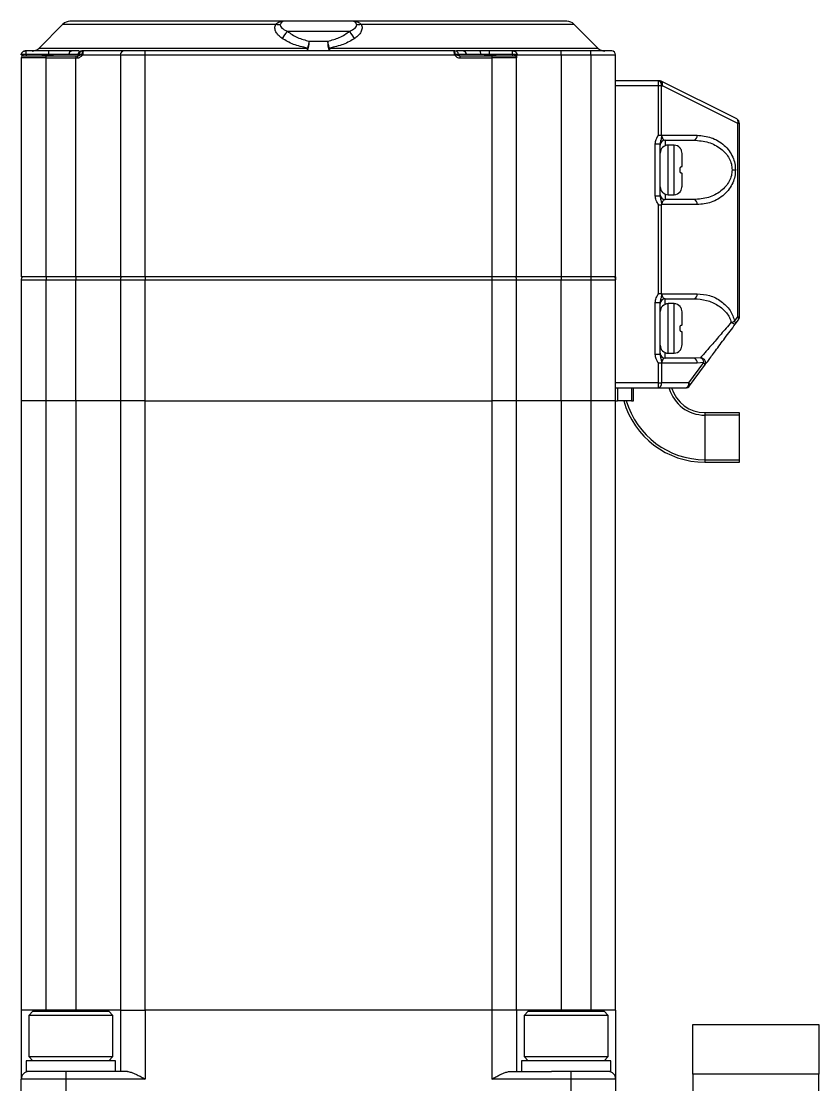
# Model space of a CAD drawing. Header units: millimetres. Extents: x 0 to 279, y 0 to 216.
# Drawn here: x 103.85 to 117.27, y 131.11 to 149 of the extents above; entities that cross this region are included whole.
import ezdxf

# ---------------------------------------------------------------- set-up
doc = ezdxf.new("R2010")
doc.units = ezdxf.units.MM

msp = doc.modelspace()

# ---------------------------------------------------------------- linework, layer by layer
at = {"color": 7, "linetype": 'Continuous', "lineweight": 25}
for p, q in [((104.552, 148.951), (104.15, 148.549)), ((108.258, 149), (104.67, 149)), ((108.255, 149), (108.249, 149)), ((109.443, 149), (108.258, 149)), ((108.325, 148.833), (109.376, 148.833)), ((113.032, 149), (109.443, 149)), ((113.552, 148.549), (113.15, 148.951)), ((108.694, 148.666), (109.008, 148.666)), ((103.906, 148.499), (103.918, 148.5)), ((103.934, 148.5), (103.918, 148.5)), ((103.934, 148.444), (103.934, 148.5)), ((104.309, 148.5), (103.934, 148.5)), ((104.309, 148.5), (104.309, 148.444)), ((104.827, 148.5), (104.695, 148.5)), ((104.891, 148.5), (104.868, 148.5)), ((104.9, 148.5), (104.891, 148.5)), ((105.584, 148.5), (104.9, 148.5)), ((105.934, 148.433), (105.934, 148.5)), ((111.133, 148.5), (105.934, 148.5)), ((111.133, 148.5), (111.133, 148.499)), ((111.144, 148.5), (111.133, 148.5)), ((111.564, 148.5), (111.29, 148.5)), ((111.726, 148.5), (111.564, 148.5)), ((111.726, 148.444), (111.726, 148.5)), ((112.113, 148.5), (111.726, 148.5)), ((112.113, 148.444), (112.113, 148.5)), ((112.128, 148.5), (112.113, 148.5)), ((112.934, 148.5), (112.128, 148.5)), ((112.934, 148.433), (112.934, 148.5)), ((113.434, 148.5), (112.934, 148.5)), ((113.434, 148.433), (113.434, 148.5)), ((104.268, 148.383), (103.851, 148.383)), ((103.851, 148.383), (103.851, 144.7)), ((103.853, 148.444), (103.934, 148.444)), ((103.884, 148.416), (103.891, 148.416)), ((103.891, 148.416), (104.196, 148.416)), ((103.934, 148.444), (103.934, 148.416)), ((103.934, 148.444), (104.309, 148.444)), ((104.196, 148.416), (104.394, 148.416)), ((104.268, 148.383), (104.268, 148.416)), ((104.268, 144.7), (104.268, 148.383)), ((104.268, 148.383), (104.768, 148.383)), ((104.309, 148.444), (104.309, 148.416)), ((104.309, 148.444), (104.651, 148.444)), ((104.394, 148.416), (104.768, 148.416)), ((104.768, 148.416), (104.799, 148.416)), ((104.768, 148.416), (104.768, 148.383)), ((104.768, 144.7), (104.768, 148.383)), ((104.768, 148.383), (104.798, 148.383)), ((104.805, 148.444), (104.825, 148.444)), ((104.825, 148.444), (104.877, 148.444)), ((104.882, 148.433), (105.518, 148.433)), ((105.518, 148.433), (105.934, 148.433)), ((105.518, 148.433), (105.518, 144.7)), ((105.934, 148.433), (111.141, 148.433)), ((105.934, 144.7), (105.934, 148.433)), ((111.141, 148.433), (111.15, 148.441)), ((111.145, 148.444), (111.21, 148.444)), ((111.21, 148.444), (111.339, 148.444)), ((111.231, 148.416), (111.231, 148.383)), ((111.231, 148.416), (111.641, 148.416)), ((111.231, 148.383), (111.768, 148.383)), ((111.582, 148.444), (111.726, 148.444)), ((111.641, 148.416), (111.839, 148.416)), ((111.726, 148.416), (111.726, 148.444)), ((111.726, 148.444), (112.113, 148.444)), ((111.768, 148.416), (111.768, 148.383)), ((111.768, 148.383), (111.768, 144.7)), ((112.184, 148.383), (111.768, 148.383)), ((111.839, 148.416), (112.144, 148.416)), ((112.113, 148.444), (112.19, 148.444)), ((112.113, 148.444), (112.113, 148.416)), ((112.144, 148.416), (112.151, 148.416)), ((112.184, 144.7), (112.184, 148.383)), ((112.184, 148.383), (112.185, 148.383)), ((112.193, 148.433), (112.934, 148.433)), ((112.934, 148.433), (112.934, 144.7)), ((112.934, 148.433), (113.434, 148.433)), ((113.434, 148.433), (113.851, 148.433)), ((113.434, 148.433), (113.434, 144.7)), ((113.851, 144.7), (113.851, 148.433)), ((114.569, 148), (113.851, 148)), ((114.569, 147.916), (114.569, 148)), ((114.581, 148), (114.569, 148)), ((115.888, 147.356), (114.619, 147.991)), ((114.569, 147.916), (113.851, 147.916)), ((114.569, 147.084), (114.569, 147.916)), ((114.625, 147.916), (114.569, 147.916)), ((114.625, 147.087), (114.625, 147.916)), ((114.625, 147.916), (114.637, 147.916)), ((115.907, 147.282), (114.637, 147.916)), ((115.907, 144.027), (115.907, 147.282)), ((115.934, 147.282), (115.907, 147.282)), ((115.934, 144.027), (115.934, 147.282)), ((114.627, 147.085), (114.628, 147.083)), ((114.628, 147.083), (115.222, 147.083)), ((114.518, 146.064), (114.518, 146.936)), ((114.518, 146.936), (114.601, 146.936)), ((114.601, 146.064), (114.601, 146.936)), ((114.684, 147), (115.166, 147)), ((114.834, 146.916), (114.734, 146.916)), ((114.937, 146.867), (114.938, 146.867)), ((114.968, 146.558), (114.968, 146.777)), ((114.937, 146.475), (114.937, 146.525)), ((115.81, 146.5), (115.866, 146.5)), ((114.968, 146.222), (114.968, 146.441)), ((114.518, 146.064), (114.601, 146.064)), ((115.166, 146), (114.684, 146)), ((114.734, 146.083), (114.834, 146.083)), ((114.938, 146.132), (114.937, 146.132)), ((114.569, 144.417), (114.569, 145.916)), ((114.625, 144.42), (114.625, 145.913)), ((115.222, 145.916), (114.627, 145.916)), ((104.268, 144.7), (103.851, 144.7)), ((103.851, 144.65), (104.268, 144.65)), ((103.851, 144.65), (103.851, 142.616)), ((104.768, 144.7), (104.268, 144.7)), ((104.268, 144.7), (104.268, 144.65)), ((104.268, 144.65), (104.768, 144.65)), ((104.268, 142.616), (104.268, 144.65)), ((105.518, 144.7), (104.768, 144.7)), ((104.768, 144.7), (104.768, 144.65)), ((104.768, 144.65), (105.518, 144.65)), ((104.768, 142.616), (104.768, 144.65)), ((105.934, 144.7), (105.518, 144.7)), ((105.518, 144.65), (105.934, 144.65)), ((105.518, 144.65), (105.518, 142.616)), ((111.768, 144.7), (105.934, 144.7)), ((105.934, 144.7), (105.934, 144.65)), ((105.934, 142.616), (105.934, 144.65)), ((105.934, 144.65), (111.768, 144.65)), ((112.184, 144.7), (111.768, 144.7)), ((111.768, 144.7), (111.768, 144.65)), ((111.768, 144.65), (111.768, 142.616)), ((111.768, 144.65), (112.184, 144.65)), ((112.934, 144.7), (112.184, 144.7)), ((112.184, 142.616), (112.184, 144.65)), ((112.184, 144.65), (112.934, 144.65)), ((113.434, 144.7), (112.934, 144.7)), ((112.934, 144.7), (112.934, 144.65)), ((112.934, 142.616), (112.934, 144.65)), ((112.934, 144.65), (113.434, 144.65)), ((113.851, 144.7), (113.434, 144.7)), ((113.434, 144.7), (113.434, 144.65)), ((113.434, 144.65), (113.434, 142.616)), ((113.434, 144.65), (113.851, 144.65)), ((113.851, 144.7), (113.851, 144.65)), ((113.851, 142.616), (113.851, 144.65)), ((114.627, 144.419), (114.628, 144.416)), ((114.628, 144.416), (115.222, 144.416)), ((114.518, 143.397), (114.518, 144.269)), ((114.518, 144.269), (114.601, 144.269)), ((114.601, 143.397), (114.601, 144.269)), ((114.684, 144.333), (115.166, 144.333)), ((114.834, 144.25), (114.734, 144.25)), ((114.937, 144.2), (114.938, 144.201)), ((114.968, 143.891), (114.968, 144.11)), ((115.852, 143.954), (115.907, 144.027)), ((115.907, 144.027), (115.934, 144.027)), ((114.937, 143.808), (114.937, 143.858)), ((115.863, 143.904), (115.918, 143.978)), ((114.968, 143.556), (114.968, 143.775)), ((114.938, 143.466), (114.937, 143.466)), ((114.601, 143.397), (114.518, 143.397)), ((115.166, 143.333), (114.684, 143.333)), ((114.734, 143.416), (114.834, 143.416)), ((115.28, 143.341), (115.166, 143.333)), ((114.569, 142.916), (114.569, 143.249)), ((114.625, 143.246), (114.625, 142.916)), ((115.222, 143.25), (114.627, 143.249)), ((115.082, 142.916), (115.336, 143.259)), ((115.093, 142.867), (115.347, 143.209)), ((115.336, 143.259), (115.222, 143.25)), ((114.569, 142.916), (113.851, 142.916)), ((113.851, 142.833), (114.569, 142.833)), ((114.151, 142.616), (114.151, 142.833)), ((114.569, 142.916), (114.625, 142.916)), ((114.569, 142.833), (114.569, 142.916)), ((114.569, 142.833), (115.026, 142.833)), ((115.082, 142.916), (114.625, 142.916)), ((103.851, 142.616), (103.851, 132.366)), ((104.268, 142.616), (103.851, 142.616)), ((104.268, 132.366), (104.268, 142.616)), ((104.768, 142.616), (104.268, 142.616)), ((104.768, 142.616), (104.768, 132.366)), ((105.518, 142.616), (104.768, 142.616)), ((105.518, 142.616), (105.518, 132.366)), ((105.934, 142.616), (105.518, 142.616)), ((105.934, 132.366), (105.934, 142.616)), ((105.934, 142.616), (111.768, 142.616)), ((111.768, 142.616), (111.768, 132.366)), ((112.184, 142.616), (111.768, 142.616)), ((112.184, 132.366), (112.184, 142.616)), ((112.934, 142.616), (112.184, 142.616)), ((112.934, 142.616), (112.934, 132.366)), ((113.434, 142.616), (112.934, 142.616)), ((113.434, 142.616), (113.434, 132.366)), ((113.851, 142.616), (113.434, 142.616)), ((113.851, 132.366), (113.851, 142.616)), ((113.851, 142.616), (113.884, 142.616)), ((114.118, 142.616), (113.884, 142.616)), ((114.118, 142.616), (114.151, 142.616)), ((115.934, 142.416), (115.351, 142.416)), ((115.934, 142.375), (115.934, 142.416)), ((115.934, 142.375), (115.351, 142.375)), ((115.934, 142), (115.934, 142.375)), ((115.934, 141.625), (115.934, 142)), ((115.351, 141.625), (115.934, 141.625)), ((115.351, 141.583), (115.934, 141.583)), ((115.934, 141.583), (115.934, 141.625)), ((104.268, 132.366), (103.851, 132.366)), ((103.851, 132.366), (103.851, 131.208)), ((104.047, 132.35), (103.976, 132.279)), ((103.976, 132.279), (103.976, 131.587)), ((105.393, 132.279), (103.976, 132.279)), ((104.047, 132.35), (105.322, 132.35)), ((104.768, 132.366), (104.268, 132.366)), ((105.518, 132.366), (104.768, 132.366)), ((105.393, 132.279), (105.322, 132.35)), ((105.393, 131.587), (105.393, 132.279)), ((105.518, 132.366), (105.934, 132.366)), ((105.518, 132.366), (105.518, 131.333)), ((111.768, 132.366), (105.934, 132.366)), ((105.934, 132.366), (105.934, 131.208)), ((112.184, 132.366), (111.768, 132.366)), ((111.768, 132.366), (111.768, 131.208)), ((112.934, 132.366), (112.184, 132.366)), ((112.184, 132.366), (112.184, 131.333)), ((112.38, 132.35), (112.309, 132.279)), ((112.309, 132.279), (112.309, 131.587)), ((113.726, 132.279), (112.309, 132.279)), ((112.38, 132.35), (113.655, 132.35)), ((113.434, 132.366), (112.934, 132.366)), ((113.851, 132.366), (113.434, 132.366)), ((113.726, 132.279), (113.655, 132.35)), ((113.726, 131.587), (113.726, 132.279)), ((113.851, 132.366), (113.851, 131.208)), ((115.151, 132.125), (117.268, 132.125)), ((115.151, 131.291), (115.151, 132.125)), ((117.268, 132.125), (117.268, 131.291)), ((103.934, 131.516), (103.934, 131.333)), ((104.332, 131.516), (103.934, 131.516)), ((103.976, 131.587), (104.047, 131.516)), ((103.976, 131.587), (105.393, 131.587)), ((105.434, 131.516), (104.332, 131.516)), ((105.322, 131.516), (105.393, 131.587)), ((105.434, 131.333), (105.434, 131.516)), ((112.268, 131.516), (112.268, 131.333)), ((112.831, 131.516), (112.268, 131.516)), ((112.309, 131.587), (112.38, 131.516)), ((112.309, 131.587), (113.726, 131.587)), ((113.768, 131.516), (112.831, 131.516)), ((113.655, 131.516), (113.726, 131.587)), ((113.768, 131.333), (113.768, 131.516)), ((104.332, 131.333), (103.934, 131.333)), ((104.931, 131.333), (104.332, 131.333)), ((104.601, 131.333), (104.601, 131.208)), ((105.637, 131.333), (104.931, 131.333)), ((112.065, 131.333), (112.771, 131.333)), ((112.831, 131.333), (112.771, 131.333)), ((113.768, 131.333), (112.831, 131.333)), ((113.101, 131.208), (113.101, 131.333)), ((103.851, 130.658), (103.851, 131.208)), ((104.601, 131.208), (103.851, 131.208)), ((104.601, 131.208), (104.601, 130.658)), ((105.934, 131.208), (104.601, 131.208)), ((113.101, 131.208), (111.768, 131.208)), ((113.101, 130.658), (113.101, 131.208)), ((113.851, 131.208), (113.101, 131.208)), ((113.851, 131.208), (113.851, 130.658)), ((115.151, 131.291), (115.151, 127.125)), ((117.268, 131.291), (115.151, 131.291)), ((117.268, 127.125), (117.268, 131.291))]:
    msp.add_line(p, q, dxfattribs=at)
at = {"color": 8, "linetype": 'Continuous', "lineweight": 25}
for p, q in [((104.552, 148.951), (108.134, 148.951)), ((109.568, 148.951), (113.15, 148.951)), ((104.15, 148.549), (108.667, 148.549)), ((109.035, 148.549), (113.552, 148.549)), ((114.684, 147), (114.684, 146.907)), ((114.734, 146.083), (114.734, 146.916)), ((114.834, 146.083), (114.834, 146.916)), ((114.684, 146.093), (114.684, 146)), ((114.684, 144.24), (114.684, 144.333)), ((114.734, 143.416), (114.734, 144.25)), ((114.834, 143.416), (114.834, 144.25)), ((114.684, 143.333), (114.684, 143.426)), ((113.884, 142.833), (113.884, 142.616)), ((114.118, 142.833), (114.118, 142.616)), ((115.351, 142.416), (115.351, 142.375)), ((115.351, 142.375), (115.351, 142)), ((115.351, 142), (115.351, 141.625)), ((115.351, 141.625), (115.351, 141.583)), ((104.268, 132.366), (104.268, 132.35)), ((104.768, 132.35), (104.768, 132.366)), ((113.434, 132.366), (113.434, 132.35))]:
    msp.add_line(p, q, dxfattribs=at)
at = {"color": 7, "linetype": 'Continuous', "lineweight": 25, "flags": 128}
msp.add_lwpolyline([(111.582, 148.444), (111.582, 148.456), (111.58, 148.466), (111.578, 148.476), (111.576, 148.484), (111.573, 148.491), (111.57, 148.496), (111.567, 148.499), (111.564, 148.5)], dxfattribs=at)
at = {"color": 7, "linetype": 'Continuous', "lineweight": 25}
for centre, radius, start, end in [((104.67, 148.833), 0.167, 90, 135), ((108.172, 149.108), 0.161, 256.2791, 283.7209), ((108.063, 148.939), 0.282, 307.7329, 338.0686), ((109.638, 148.939), 0.282, 201.9314, 232.2671), ((109.529, 149.108), 0.161, 256.2791, 283.7209), ((113.032, 148.833), 0.167, 45, 90), ((108.449, 148.626), 0.247, 329.2638, 9.3435), ((109.253, 148.626), 0.247, 170.6565, 210.7362), ((104.032, 148.666), 0.167, 270, 315), ((104.706, 148.446), 0.0546, 101.6388, 182.1935), ((104.869, 148.435), 0.0649, 90.9241, 171.7622), ((104.891, 148.433), 0.0667, 90, 170.4059), ((105.584, 148.433), 0.0667, 90, 180), ((108.479, 148.542), 0.188, 347.1092, 2.0796), ((109.223, 148.542), 0.188, 177.9204, 192.8908), ((111.144, 148.433), 0.0667, 9.5941, 90), ((111.282, 148.443), 0.0569, 0.8024, 82.3122), ((113.67, 148.666), 0.167, 225, 270), ((113.784, 148.433), 0.0667, 0, 90), ((103.867, 148.433), 0.0163, 148.7523, 179.5032), ((103.884, 148.383), 0.0333, 100.0422, 180), ((103.852, 148.442), 0.00222, 78.2557, 101.7429), ((104.793, 148.45), 0.0333, 270, 350.4059), ((105.006, 148.391), 0.208, 173.0983, 182.2906), ((105.07, 148.644), 0.283, 225.676, 228.1451), ((104.881, 148.261), 0.183, 88.803, 91.197), ((111.142, 148.249), 0.195, 88.8772, 91.1225), ((111.243, 148.45), 0.0333, 189.5941, 270), ((112.151, 148.383), 0.0333, 0, 79.9578), ((112.174, 148.43), 0.0189, 10.7539, 38.887), ((112.191, 148.43), 0.0143, 85.6432, 94.3568), ((114.552, 147.928), 0.0739, 351.0937, 76.6705), ((114.564, 147.928), 0.0739, 351.0937, 76.6705), ((114.581, 147.916), 0.0833, 63.4349, 90), ((115.851, 147.282), 0.0833, 0, 63.4349), ((115.149, 147.072), 0.0739, 283.3295, 8.9063), ((114.684, 146.916), 0.0833, 90, 180), ((114.734, 146.783), 0.133, 90, 180), ((114.834, 146.783), 0.133, 39.1871, 90), ((114.734, 146.216), 0.133, 180, 270), ((114.684, 146.083), 0.0833, 180, 270), ((114.834, 146.216), 0.133, 270, 320.8131), ((115.149, 145.928), 0.0739, 351.0937, 76.6705), ((103.951, 144.65), 0.1, 150, 180), ((105.618, 144.65), 0.1, 150, 180), ((112.084, 144.65), 0.1, 0, 30), ((113.751, 144.65), 0.1, 0, 30), ((115.149, 144.405), 0.0739, 283.3295, 8.9063), ((114.684, 144.25), 0.0833, 90, 180), ((114.734, 144.116), 0.133, 90, 180), ((114.834, 144.116), 0.133, 39.1871, 90), ((115.851, 144.027), 0.0833, 323.3929, 360), ((114.734, 143.55), 0.133, 180, 270), ((114.834, 143.55), 0.133, 270, 320.8131), ((114.684, 143.416), 0.0833, 180, 270), ((115.149, 143.261), 0.0739, 351.0937, 76.6705), ((114.552, 142.905), 0.0739, 283.3295, 8.9063), ((115.351, 143), 0.625, 196.3889, 270), ((115.351, 143), 0.583, 196.6261, 270), ((115.009, 142.905), 0.0739, 283.3295, 8.9063), ((115.026, 142.916), 0.0833, 270, 323.3929), ((115.351, 143), 1.417, 195.6993, 270), ((115.351, 143), 1.375, 196.1879, 270), ((103.976, 131.208), 0.125, 90, 180), ((113.726, 131.208), 0.125, 0, 90)]:
    msp.add_arc(centre, radius, start, end, dxfattribs=at)
at = {"color": 8, "linetype": 'Continuous', "lineweight": 25}
msp.add_arc((112.152, 148.383), 0.0333, 359.9804, 77.1396, dxfattribs=at)
at = {"color": 7, "linetype": 'Continuous', "lineweight": 25}
for points, knots in [([(108.236, 148.715), (108.215, 148.732), (108.174, 148.763), (108.132, 148.82), (108.116, 148.873), (108.119, 148.918), (108.129, 148.94), (108.134, 148.951)], [0, 0, 0, 0, 0.260979, 0.499861, 0.750194, 0.878746, 1, 1, 1, 1]), ([(108.134, 148.951), (108.152, 148.965), (108.189, 148.995), (108.235, 148.998), (108.258, 149)], [0, 0, 0, 0, 0.480833, 1, 1, 1, 1]), ([(108.211, 148.951), (108.209, 148.946), (108.206, 148.934), (108.213, 148.911), (108.243, 148.872), (108.292, 148.849), (108.325, 148.833)], [0, 0, 0, 0, 0.097616, 0.214511, 0.460745, 1, 1, 1, 1]), ([(108.258, 149), (108.25, 148.998), (108.233, 148.995), (108.218, 148.965), (108.211, 148.951)], [0, 0, 0, 0, 0.516283, 1, 1, 1, 1]), ([(108.325, 148.833), (108.381, 148.794), (108.486, 148.719), (108.627, 148.683), (108.694, 148.666)], [0, 0, 0, 0, 0.52405, 1, 1, 1, 1]), ([(109.008, 148.666), (109.075, 148.683), (109.216, 148.719), (109.321, 148.794), (109.376, 148.833)], [0, 0, 0, 0, 0.47595, 1, 1, 1, 1]), ([(109.376, 148.833), (109.41, 148.849), (109.458, 148.871), (109.489, 148.911), (109.495, 148.934), (109.493, 148.946), (109.491, 148.951)], [0, 0, 0, 0, 0.537778, 0.784243, 0.901855, 1, 1, 1, 1]), ([(109.491, 148.951), (109.484, 148.965), (109.469, 148.995), (109.452, 148.998), (109.443, 149)], [0, 0, 0, 0, 0.483717, 1, 1, 1, 1]), ([(109.443, 149), (109.467, 148.998), (109.513, 148.995), (109.55, 148.965), (109.568, 148.951)], [0, 0, 0, 0, 0.519167, 1, 1, 1, 1]), ([(109.568, 148.951), (109.573, 148.94), (109.583, 148.918), (109.586, 148.872), (109.569, 148.819), (109.527, 148.762), (109.487, 148.731), (109.466, 148.715)], [0, 0, 0, 0, 0.122233, 0.252767, 0.503672, 0.740978, 1, 1, 1, 1]), ([(108.667, 148.549), (108.585, 148.566), (108.423, 148.602), (108.298, 148.677), (108.236, 148.715)], [0, 0, 0, 0, 0.499327, 1, 1, 1, 1]), ([(109.466, 148.715), (109.403, 148.677), (109.279, 148.602), (109.116, 148.566), (109.035, 148.549)], [0, 0, 0, 0, 0.500493, 1, 1, 1, 1]), ([(103.852, 148.444), (103.854, 148.452), (103.858, 148.468), (103.875, 148.486), (103.895, 148.498), (103.91, 148.499), (103.918, 148.5)], [0, 0, 0, 0, 0.259845, 0.513049, 0.759726, 1, 1, 1, 1]), ([(103.918, 148.5), (103.912, 148.499), (103.901, 148.499), (103.881, 148.49), (103.866, 148.476), (103.856, 148.46), (103.854, 148.449), (103.853, 148.444)], [0, 0, 0, 0, 0.168775, 0.391842, 0.668391, 0.827478, 1, 1, 1, 1]), ([(104.695, 148.5), (104.667, 148.5), (104.635, 148.5), (104.575, 148.5), (104.479, 148.5), (104.38, 148.5), (104.309, 148.5)], [0, 0, 0, 0, 0.25043, 0.292267, 0.501113, 1, 1, 1, 1]), ([(104.877, 148.444), (104.877, 148.449), (104.878, 148.46), (104.881, 148.476), (104.886, 148.49), (104.892, 148.499), (104.897, 148.499), (104.9, 148.5)], [0, 0, 0, 0, 0.172111, 0.330905, 0.607231, 0.830539, 1, 1, 1, 1]), ([(104.9, 148.5), (104.898, 148.499), (104.894, 148.497), (104.889, 148.485), (104.886, 148.467), (104.885, 148.452), (104.884, 148.444)], [0, 0, 0, 0, 0.245647, 0.494096, 0.745504, 1, 1, 1, 1]), ([(105.934, 148.5), (105.89, 148.5), (105.822, 148.5), (105.741, 148.5), (105.703, 148.5), (105.686, 148.5), (105.684, 148.5), (105.651, 148.5), (105.613, 148.5), (105.594, 148.5), (105.588, 148.5), (105.585, 148.5), (105.585, 148.5), (105.584, 148.5)], [0, 0, 0, 0, 0.239396, 0.369568, 0.499903, 0.500532, 0.505193, 0.517877, 0.759375, 0.879575, 0.885602, 0.93951, 1, 1, 1, 1]), ([(111.138, 148.444), (111.138, 148.452), (111.137, 148.468), (111.136, 148.486), (111.135, 148.498), (111.134, 148.499), (111.133, 148.5)], [0, 0, 0, 0, 0.259845, 0.513049, 0.759726, 1, 1, 1, 1]), ([(111.133, 148.5), (111.134, 148.499), (111.137, 148.499), (111.141, 148.49), (111.143, 148.476), (111.145, 148.46), (111.145, 148.449), (111.145, 148.444)], [0, 0, 0, 0, 0.168775, 0.391842, 0.668391, 0.827478, 1, 1, 1, 1]), ([(111.29, 148.5), (111.268, 148.5), (111.242, 148.5), (111.207, 148.5), (111.182, 148.5), (111.176, 148.5), (111.173, 148.5)], [0, 0, 0, 0, 0.41102, 0.479686, 0.822458, 1, 1, 1, 1]), ([(112.19, 148.444), (112.189, 148.449), (112.187, 148.46), (112.177, 148.476), (112.163, 148.49), (112.144, 148.499), (112.133, 148.499), (112.128, 148.5)], [0, 0, 0, 0, 0.172111, 0.330905, 0.607231, 0.830539, 1, 1, 1, 1]), ([(112.128, 148.5), (112.136, 148.499), (112.151, 148.497), (112.171, 148.485), (112.186, 148.467), (112.19, 148.452), (112.192, 148.444)], [0, 0, 0, 0, 0.245647, 0.494096, 0.745504, 1, 1, 1, 1]), ([(113.784, 148.5), (113.78, 148.5), (113.772, 148.5), (113.729, 148.5), (113.699, 148.5), (113.681, 148.5), (113.679, 148.5), (113.645, 148.5), (113.585, 148.5), (113.52, 148.5), (113.488, 148.5), (113.466, 148.5), (113.445, 148.5), (113.434, 148.5)], [0, 0, 0, 0, 0.239396, 0.369568, 0.499903, 0.500532, 0.505193, 0.517877, 0.759375, 0.879575, 0.885602, 0.93951, 1, 1, 1, 1]), ([(103.851, 148.433), (103.851, 148.435), (103.851, 148.439), (103.852, 148.442), (103.852, 148.444)], [0, 0, 0, 0, 0.53686, 1, 1, 1, 1]), ([(103.853, 148.441), (103.853, 148.442), (103.853, 148.442), (103.853, 148.443), (103.853, 148.444), (103.853, 148.444), (103.853, 148.444), (103.853, 148.444)], [0, 0, 0, 0, 0.672578, 0.86906, 0.939725, 0.97061, 1, 1, 1, 1]), ([(103.884, 148.416), (103.879, 148.419), (103.868, 148.424), (103.859, 148.435), (103.853, 148.441)], [0, 0, 0, 0, 0.42174, 1, 1, 1, 1]), ([(103.891, 148.416), (103.89, 148.416), (103.886, 148.416), (103.883, 148.416), (103.88, 148.416), (103.879, 148.416), (103.878, 148.416)], [0, 0, 0, 0, 0.248691, 0.497896, 0.748679, 1, 1, 1, 1]), ([(104.268, 148.416), (104.256, 148.416), (104.231, 148.416), (104.208, 148.416), (104.196, 148.416)], [0, 0, 0, 0, 0.497885, 1, 1, 1, 1]), ([(104.394, 148.416), (104.383, 148.416), (104.361, 148.416), (104.332, 148.416), (104.301, 148.416), (104.281, 148.416), (104.268, 148.416)], [0, 0, 0, 0, 0.2633808, 0.5286302, 0.6709189, 1, 1, 1, 1]), ([(104.651, 148.444), (104.686, 148.444), (104.754, 148.445), (104.788, 148.444), (104.805, 148.444)], [0, 0, 0, 0, 0.501698, 1, 1, 1, 1]), ([(104.798, 148.383), (104.806, 148.384), (104.822, 148.386), (104.853, 148.402), (104.87, 148.421), (104.882, 148.433)], [0, 0, 0, 0, 0.237548, 0.495781, 1, 1, 1, 1]), ([(104.873, 148.441), (104.859, 148.435), (104.835, 148.424), (104.81, 148.419), (104.799, 148.416)], [0, 0, 0, 0, 0.584354, 1, 1, 1, 1]), ([(104.877, 148.444), (104.877, 148.444), (104.877, 148.444), (104.877, 148.444), (104.876, 148.443), (104.875, 148.442), (104.874, 148.442), (104.873, 148.441)], [0, 0, 0, 0, 0.030062, 0.06157, 0.133203, 0.330332, 1, 1, 1, 1]), ([(104.884, 148.444), (104.884, 148.442), (104.884, 148.439), (104.882, 148.435), (104.882, 148.433)], [0, 0, 0, 0, 0.464864, 1, 1, 1, 1]), ([(111.141, 148.433), (111.14, 148.435), (111.138, 148.439), (111.138, 148.442), (111.138, 148.444)], [0, 0, 0, 0, 0.53686, 1, 1, 1, 1]), ([(111.141, 148.433), (111.153, 148.42), (111.172, 148.401), (111.205, 148.385), (111.223, 148.384), (111.231, 148.383)], [0, 0, 0, 0, 0.499643, 0.758209, 1, 1, 1, 1]), ([(111.15, 148.441), (111.149, 148.442), (111.147, 148.442), (111.146, 148.443), (111.145, 148.444), (111.145, 148.444), (111.145, 148.444), (111.145, 148.444)], [0, 0, 0, 0, 0.672578, 0.86906, 0.939725, 0.97061, 1, 1, 1, 1]), ([(111.231, 148.416), (111.22, 148.419), (111.192, 148.424), (111.165, 148.435), (111.15, 148.441)], [0, 0, 0, 0, 0.42174, 1, 1, 1, 1]), ([(111.339, 148.444), (111.374, 148.444), (111.444, 148.445), (111.536, 148.444), (111.582, 148.444)], [0, 0, 0, 0, 0.5016976, 1, 1, 1, 1]), ([(111.768, 148.416), (111.761, 148.416), (111.747, 148.416), (111.722, 148.416), (111.693, 148.416), (111.664, 148.416), (111.647, 148.416), (111.641, 148.416)], [0, 0, 0, 0, 0.164416, 0.32912, 0.592279, 0.856682, 1, 1, 1, 1]), ([(111.839, 148.416), (111.833, 148.416), (111.822, 148.416), (111.804, 148.416), (111.786, 148.416), (111.774, 148.416), (111.768, 148.416)], [0, 0, 0, 0, 0.2486906, 0.4978955, 0.7486791, 1, 1, 1, 1]), ([(112.157, 148.416), (112.156, 148.416), (112.155, 148.416), (112.152, 148.416), (112.149, 148.416), (112.146, 148.416), (112.144, 148.416)], [0, 0, 0, 0, 0.24868, 0.497885, 0.748678, 1, 1, 1, 1]), ([(112.189, 148.441), (112.182, 148.435), (112.169, 148.424), (112.157, 148.419), (112.152, 148.416)], [0, 0, 0, 0, 0.584354, 1, 1, 1, 1]), ([(112.185, 148.383), (112.185, 148.384), (112.186, 148.386), (112.189, 148.402), (112.191, 148.421), (112.193, 148.433)], [0, 0, 0, 0, 0.237548, 0.495781, 1, 1, 1, 1]), ([(112.19, 148.444), (112.19, 148.444), (112.19, 148.444), (112.19, 148.444), (112.19, 148.443), (112.19, 148.442), (112.189, 148.442), (112.189, 148.441)], [0, 0, 0, 0, 0.030062, 0.06157, 0.133203, 0.330332, 1, 1, 1, 1]), ([(112.192, 148.444), (112.193, 148.442), (112.193, 148.439), (112.193, 148.435), (112.193, 148.433)], [0, 0, 0, 0, 0.464864, 1, 1, 1, 1]), ([(114.518, 146.936), (114.521, 146.962), (114.525, 147.002), (114.545, 147.039), (114.555, 147.056), (114.561, 147.066), (114.566, 147.075), (114.568, 147.081), (114.569, 147.083), (114.569, 147.084), (114.569, 147.084)], [0, 0, 0, 0, 0.4977053, 0.7486419, 0.791452, 0.8744872, 0.9589194, 0.9846182, 0.9935171, 1, 1, 1, 1]), ([(114.569, 147.084), (114.577, 147.084), (114.59, 147.085), (114.609, 147.086), (114.619, 147.086), (114.625, 147.087)], [0, 0, 0, 0, 0.388333, 0.666405, 1, 1, 1, 1]), ([(114.601, 146.936), (114.603, 146.952), (114.606, 146.978), (114.617, 147.007), (114.622, 147.027), (114.625, 147.041), (114.626, 147.051), (114.626, 147.06), (114.627, 147.071), (114.627, 147.08), (114.627, 147.085)], [0, 0, 0, 0, 0.307849, 0.502148, 0.631496, 0.72346, 0.792873, 0.849044, 0.895291, 1, 1, 1, 1]), ([(114.627, 147.085), (114.626, 147.086), (114.626, 147.086), (114.625, 147.086), (114.625, 147.087)], [0, 0, 0, 0, 0.502367, 1, 1, 1, 1]), ([(114.628, 147.083), (114.628, 147.078), (114.629, 147.067), (114.632, 147.051), (114.638, 147.036), (114.648, 147.018), (114.664, 147.003), (114.677, 147.001), (114.684, 147)], [0, 0, 0, 0, 0.076549, 0.162094, 0.266711, 0.394253, 0.691287, 1, 1, 1, 1]), ([(115.222, 147.083), (115.302, 147.075), (115.462, 147.06), (115.645, 146.953), (115.761, 146.826), (115.822, 146.721), (115.859, 146.611), (115.864, 146.536), (115.866, 146.5)], [0, 0, 0, 0, 0.280849, 0.561262, 0.6888, 0.803768, 0.906667, 1, 1, 1, 1]), ([(114.952, 146.841), (114.95, 146.845), (114.946, 146.852), (114.941, 146.86), (114.938, 146.865), (114.937, 146.867), (114.937, 146.867), (114.937, 146.867)], [0, 0, 0, 0, 0.263985, 0.534644, 0.746417, 0.959329, 1, 1, 1, 1]), ([(115.166, 147), (115.249, 146.993), (115.408, 146.98), (115.59, 146.887), (115.702, 146.783), (115.763, 146.696), (115.802, 146.601), (115.808, 146.533), (115.81, 146.5)], [0, 0, 0, 0, 0.3008, 0.574369, 0.697993, 0.805266, 0.906045, 1, 1, 1, 1]), ([(114.968, 146.777), (114.966, 146.793), (114.964, 146.815), (114.955, 146.835), (114.952, 146.841)], [0, 0, 0, 0, 0.690741, 1, 1, 1, 1]), ([(114.937, 146.525), (114.937, 146.528), (114.937, 146.533), (114.939, 146.541), (114.943, 146.548), (114.947, 146.552), (114.951, 146.554), (114.952, 146.554)], [0, 0, 0, 0, 0.183605, 0.366771, 0.567122, 0.802223, 1, 1, 1, 1]), ([(114.952, 146.554), (114.958, 146.556), (114.966, 146.558), (114.967, 146.558), (114.968, 146.558)], [0, 0, 0, 0, 0.6908084, 1, 1, 1, 1]), ([(115.81, 146.5), (115.808, 146.467), (115.802, 146.399), (115.763, 146.304), (115.702, 146.217), (115.59, 146.112), (115.408, 146.02), (115.249, 146.007), (115.166, 146)], [0, 0, 0, 0, 0.093953, 0.194734, 0.302001, 0.425631, 0.6992, 1, 1, 1, 1]), ([(115.866, 146.5), (115.864, 146.463), (115.859, 146.388), (115.822, 146.277), (115.762, 146.173), (115.645, 146.047), (115.462, 145.939), (115.302, 145.924), (115.222, 145.916)], [0, 0, 0, 0, 0.09612, 0.196255, 0.311219, 0.438754, 0.719159, 1, 1, 1, 1]), ([(114.952, 146.445), (114.95, 146.446), (114.946, 146.448), (114.941, 146.455), (114.938, 146.463), (114.937, 146.47), (114.937, 146.474), (114.937, 146.475)], [0, 0, 0, 0, 0.263984, 0.534644, 0.746416, 0.959329, 1, 1, 1, 1]), ([(114.968, 146.441), (114.966, 146.442), (114.964, 146.442), (114.955, 146.445), (114.952, 146.445)], [0, 0, 0, 0, 0.690742, 1, 1, 1, 1]), ([(114.937, 146.132), (114.937, 146.133), (114.937, 146.133), (114.939, 146.137), (114.943, 146.142), (114.947, 146.15), (114.951, 146.155), (114.952, 146.158)], [0, 0, 0, 0, 0.183605, 0.366771, 0.567122, 0.802223, 1, 1, 1, 1]), ([(114.952, 146.158), (114.958, 146.172), (114.966, 146.193), (114.967, 146.216), (114.968, 146.222)], [0, 0, 0, 0, 0.6908084, 1, 1, 1, 1]), ([(114.569, 145.916), (114.569, 145.916), (114.569, 145.918), (114.566, 145.924), (114.561, 145.934), (114.548, 145.954), (114.526, 145.995), (114.521, 146.037), (114.518, 146.064)], [0, 0, 0, 0, 0.006443, 0.040921, 0.125461, 0.209052, 0.502207, 1, 1, 1, 1]), ([(114.627, 145.916), (114.627, 145.919), (114.626, 145.925), (114.627, 145.936), (114.626, 145.945), (114.625, 145.952), (114.625, 145.955), (114.625, 145.956), (114.625, 145.957), (114.625, 145.957), (114.625, 145.958), (114.625, 145.958), (114.622, 145.978), (114.607, 146.01), (114.603, 146.048), (114.601, 146.064)], [0, 0, 0, 0, 0.062859, 0.104545, 0.201841, 0.236114, 0.253582, 0.26286, 0.267594, 0.26819, 0.268488, 0.268536, 0.269158, 0.689477, 1, 1, 1, 1]), ([(114.684, 146), (114.677, 145.999), (114.664, 145.997), (114.648, 145.982), (114.638, 145.963), (114.632, 145.949), (114.629, 145.933), (114.628, 145.921), (114.627, 145.916)], [0, 0, 0, 0, 0.307013, 0.602411, 0.729207, 0.833292, 0.916688, 1, 1, 1, 1]), ([(114.569, 145.916), (114.577, 145.915), (114.59, 145.914), (114.609, 145.913), (114.619, 145.913), (114.625, 145.913)], [0, 0, 0, 0, 0.388193, 0.6663, 1, 1, 1, 1]), ([(114.625, 145.913), (114.625, 145.913), (114.625, 145.913), (114.626, 145.914), (114.627, 145.915), (114.627, 145.916)], [0, 0, 0, 0, 0.185176, 0.40458, 1, 1, 1, 1]), ([(114.518, 144.269), (114.521, 144.295), (114.525, 144.335), (114.545, 144.373), (114.555, 144.39), (114.561, 144.399), (114.566, 144.408), (114.568, 144.414), (114.569, 144.416), (114.569, 144.417), (114.569, 144.417)], [0, 0, 0, 0, 0.497705, 0.748642, 0.791452, 0.874487, 0.958919, 0.984618, 0.993517, 1, 1, 1, 1]), ([(114.569, 144.417), (114.577, 144.418), (114.59, 144.419), (114.609, 144.419), (114.619, 144.42), (114.625, 144.42)], [0, 0, 0, 0, 0.388333, 0.666405, 1, 1, 1, 1]), ([(114.601, 144.269), (114.603, 144.285), (114.606, 144.311), (114.617, 144.341), (114.622, 144.36), (114.625, 144.374), (114.626, 144.385), (114.626, 144.394), (114.627, 144.405), (114.627, 144.413), (114.627, 144.419)], [0, 0, 0, 0, 0.307849, 0.502148, 0.631496, 0.72346, 0.792873, 0.849044, 0.895291, 1, 1, 1, 1]), ([(114.627, 144.419), (114.626, 144.419), (114.626, 144.42), (114.625, 144.42), (114.625, 144.42)], [0, 0, 0, 0, 0.502367, 1, 1, 1, 1]), ([(114.628, 144.416), (114.628, 144.411), (114.629, 144.4), (114.632, 144.384), (114.638, 144.369), (114.648, 144.351), (114.664, 144.336), (114.677, 144.334), (114.684, 144.333)], [0, 0, 0, 0, 0.076549, 0.162094, 0.266711, 0.394253, 0.691287, 1, 1, 1, 1]), ([(115.222, 144.416), (115.293, 144.41), (115.433, 144.399), (115.625, 144.303), (115.755, 144.173), (115.824, 144.05), (115.843, 143.985), (115.852, 143.954)], [0, 0, 0, 0, 0.276487, 0.552324, 0.797194, 0.901534, 1, 1, 1, 1]), ([(114.952, 144.175), (114.95, 144.178), (114.946, 144.185), (114.941, 144.193), (114.938, 144.199), (114.937, 144.2), (114.937, 144.2), (114.937, 144.2)], [0, 0, 0, 0, 0.2639845, 0.5346443, 0.7464166, 0.9593289, 1, 1, 1, 1]), ([(114.968, 144.11), (114.966, 144.126), (114.964, 144.148), (114.955, 144.169), (114.952, 144.175)], [0, 0, 0, 0, 0.690741, 1, 1, 1, 1]), ([(115.166, 144.333), (115.239, 144.328), (115.378, 144.317), (115.568, 144.236), (115.696, 144.128), (115.767, 144.022), (115.787, 143.964), (115.796, 143.936)], [0, 0, 0, 0, 0.291341, 0.562522, 0.798996, 0.904544, 1, 1, 1, 1]), ([(114.937, 143.858), (114.937, 143.861), (114.937, 143.866), (114.939, 143.874), (114.943, 143.881), (114.947, 143.886), (114.951, 143.887), (114.952, 143.888)], [0, 0, 0, 0, 0.183605, 0.366771, 0.567122, 0.802223, 1, 1, 1, 1]), ([(114.952, 143.888), (114.958, 143.889), (114.966, 143.891), (114.967, 143.891), (114.968, 143.891)], [0, 0, 0, 0, 0.690808, 1, 1, 1, 1]), ([(115.796, 143.936), (115.739, 143.87), (115.625, 143.739), (115.465, 143.554), (115.358, 143.431), (115.301, 143.365), (115.287, 143.349), (115.28, 143.341)], [0, 0, 0, 0, 0.273839, 0.538957, 0.781179, 0.894548, 1, 1, 1, 1]), ([(115.347, 143.209), (115.354, 143.218), (115.368, 143.237), (115.424, 143.313), (115.53, 143.456), (115.691, 143.673), (115.805, 143.826), (115.863, 143.904)], [0, 0, 0, 0, 0.11076, 0.225432, 0.469001, 0.730959, 1, 1, 1, 1]), ([(115.863, 143.904), (115.861, 143.903), (115.858, 143.902), (115.842, 143.908), (115.82, 143.92), (115.804, 143.931), (115.796, 143.936)], [0, 0, 0, 0, 0.241637, 0.5, 0.758363, 1, 1, 1, 1]), ([(114.952, 143.779), (114.95, 143.779), (114.946, 143.781), (114.941, 143.788), (114.938, 143.797), (114.937, 143.804), (114.937, 143.807), (114.937, 143.808)], [0, 0, 0, 0, 0.263984, 0.534644, 0.746416, 0.959329, 1, 1, 1, 1]), ([(114.968, 143.775), (114.966, 143.775), (114.964, 143.776), (114.955, 143.778), (114.952, 143.779)], [0, 0, 0, 0, 0.6907415, 1, 1, 1, 1]), ([(114.937, 143.466), (114.937, 143.466), (114.937, 143.466), (114.939, 143.47), (114.943, 143.476), (114.947, 143.483), (114.951, 143.489), (114.952, 143.491)], [0, 0, 0, 0, 0.183605, 0.366771, 0.567122, 0.802223, 1, 1, 1, 1]), ([(114.952, 143.491), (114.958, 143.506), (114.966, 143.527), (114.967, 143.549), (114.968, 143.556)], [0, 0, 0, 0, 0.690808, 1, 1, 1, 1]), ([(114.569, 143.249), (114.569, 143.249), (114.569, 143.251), (114.566, 143.258), (114.561, 143.267), (114.548, 143.288), (114.526, 143.329), (114.521, 143.371), (114.518, 143.397)], [0, 0, 0, 0, 0.006443, 0.040921, 0.125461, 0.209052, 0.502207, 1, 1, 1, 1]), ([(114.627, 143.249), (114.627, 143.252), (114.626, 143.258), (114.627, 143.269), (114.626, 143.278), (114.625, 143.285), (114.625, 143.288), (114.625, 143.29), (114.625, 143.291), (114.625, 143.291), (114.625, 143.291), (114.625, 143.291), (114.622, 143.311), (114.607, 143.344), (114.603, 143.381), (114.601, 143.397)], [0, 0, 0, 0, 0.062859, 0.104545, 0.201841, 0.236114, 0.253582, 0.26286, 0.267594, 0.26819, 0.268488, 0.268536, 0.269158, 0.689477, 1, 1, 1, 1]), ([(114.684, 143.333), (114.677, 143.332), (114.664, 143.33), (114.648, 143.315), (114.638, 143.297), (114.632, 143.282), (114.629, 143.266), (114.628, 143.255), (114.627, 143.249)], [0, 0, 0, 0, 0.307013, 0.602411, 0.729207, 0.833292, 0.916688, 1, 1, 1, 1]), ([(115.336, 143.259), (115.335, 143.269), (115.331, 143.288), (115.318, 143.315), (115.3, 143.334), (115.287, 143.339), (115.28, 143.341)], [0, 0, 0, 0, 0.241726, 0.5, 0.758274, 1, 1, 1, 1]), ([(115.28, 143.341), (115.287, 143.34), (115.301, 143.339), (115.321, 143.33), (115.34, 143.316), (115.355, 143.295), (115.363, 143.271), (115.363, 143.247), (115.358, 143.226), (115.35, 143.214), (115.347, 143.209)], [0, 0, 0, 0, 0.108311, 0.229755, 0.361858, 0.500017, 0.638175, 0.770279, 0.90198, 1, 1, 1, 1]), ([(114.625, 143.246), (114.619, 143.246), (114.609, 143.247), (114.59, 143.247), (114.577, 143.248), (114.569, 143.249)], [0, 0, 0, 0, 0.3337, 0.611807, 1, 1, 1, 1]), ([(114.627, 143.249), (114.627, 143.248), (114.626, 143.247), (114.625, 143.246), (114.625, 143.246), (114.625, 143.246)], [0, 0, 0, 0, 0.59278, 0.813426, 1, 1, 1, 1]), ([(105.637, 131.333), (105.642, 131.333), (105.656, 131.332), (105.678, 131.328), (105.702, 131.321), (105.724, 131.313), (105.75, 131.303), (105.776, 131.291), (105.805, 131.277), (105.835, 131.262), (105.867, 131.245), (105.9, 131.227), (105.922, 131.215), (105.934, 131.208), (105.934, 131.208)], [0, 0, 0, 0, 0.057404, 0.173631, 0.232824, 0.318066, 0.403973, 0.491628, 0.579765, 0.682267, 0.785347, 0.890083, 0.995339, 1, 1, 1, 1]), ([(111.768, 131.208), (111.768, 131.208), (111.779, 131.214), (111.801, 131.227), (111.834, 131.244), (111.866, 131.261), (111.897, 131.277), (111.925, 131.29), (111.951, 131.302), (111.977, 131.313), (111.999, 131.321), (112.024, 131.328), (112.045, 131.332), (112.06, 131.333), (112.065, 131.333)], [0, 0, 0, 0, 0.004661, 0.107257, 0.210336, 0.31499, 0.420235, 0.505718, 0.591625, 0.67907, 0.767176, 0.824765, 0.940829, 1, 1, 1, 1])]:
    msp.add_open_spline(points, degree=3, knots=knots, dxfattribs=at)
for points in [[(108.694, 148.666), (108.69, 148.644), (108.682, 148.6), (108.672, 148.566), (108.667, 148.549)], [(109.035, 148.549), (109.03, 148.566), (109.019, 148.6), (109.012, 148.644), (109.008, 148.666)], [(114.637, 147.916), (114.639, 147.925), (114.642, 147.941), (114.64, 147.963), (114.632, 147.981), (114.623, 147.988), (114.619, 147.991)], [(115.907, 147.282), (115.909, 147.29), (115.912, 147.306), (115.91, 147.328), (115.902, 147.347), (115.893, 147.353), (115.888, 147.356)], [(115.918, 143.978), (115.919, 143.981), (115.923, 143.986), (115.922, 143.999), (115.917, 144.013), (115.91, 144.022), (115.907, 144.027)], [(115.796, 143.936), (115.807, 143.939), (115.827, 143.944), (115.844, 143.951), (115.852, 143.954)], [(115.852, 143.954), (115.855, 143.949), (115.862, 143.939), (115.867, 143.925), (115.868, 143.913), (115.865, 143.907), (115.863, 143.904)], [(115.347, 143.209), (115.349, 143.212), (115.352, 143.218), (115.351, 143.23), (115.346, 143.244), (115.339, 143.254), (115.336, 143.259)], [(115.082, 142.916), (115.085, 142.911), (115.092, 142.902), (115.096, 142.888), (115.097, 142.876), (115.094, 142.87), (115.093, 142.867)]]:
    msp.add_open_spline(points, degree=3, dxfattribs=at)

doc.saveas('drawing.dxf')
